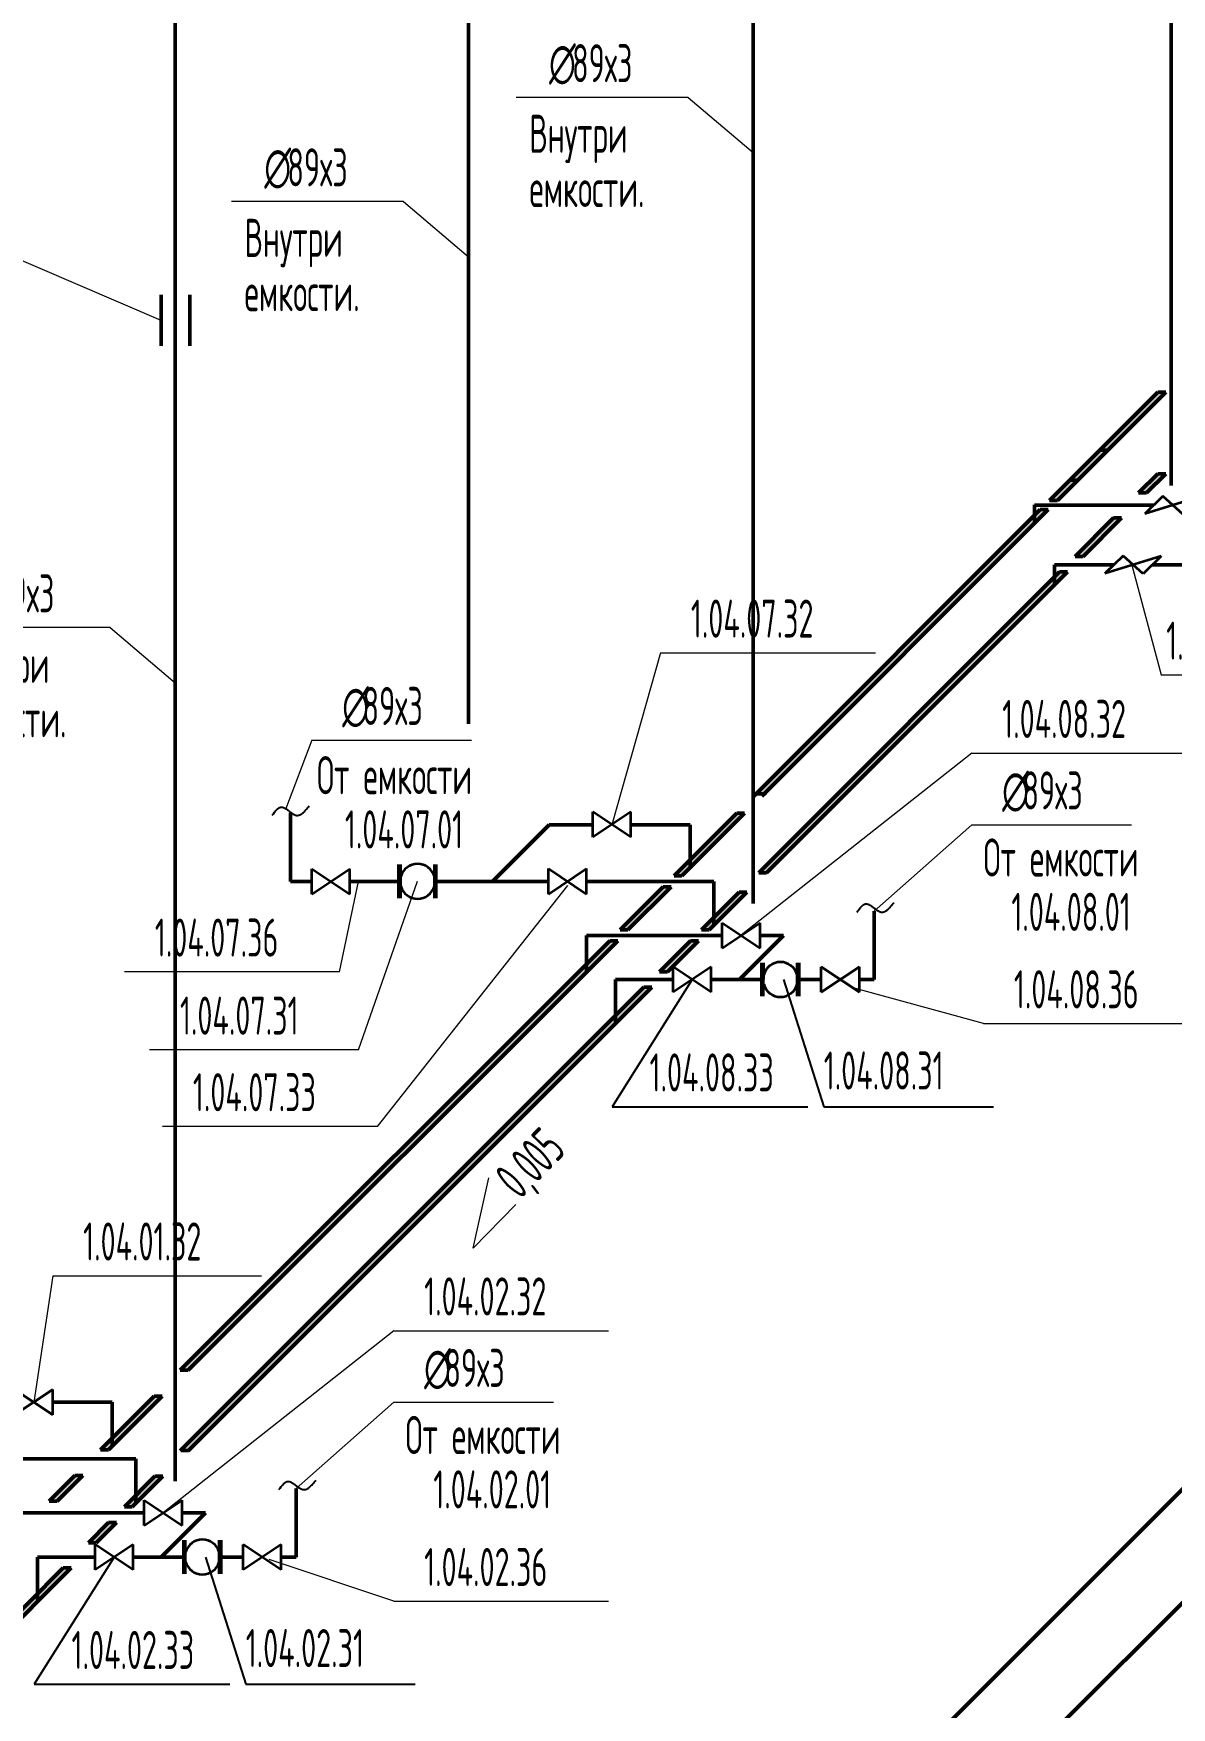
# Model space of a CAD drawing. Header units: millimetres. Extents: x -2281 to 17340, y -2563 to 4166.
# Drawn here: x 5591.7 to 5666.5, y 199.2 to 309.2 of the extents above; entities that cross this region are included whole.
import ezdxf

# ---------------------------------------------------------------- set-up
doc = ezdxf.new("R2010")
doc.units = ezdxf.units.MM
for name, pattern in [('K5LT32775', [0]), ('K5LT32777', [0]), ('K5LT32781', [0]), ('K5LT32782', [0]), ('K5LT32783', [0]), ('K5LT32788', [0]), ('K5LT32789', [0]), ('K5LT32799', [0]), ('K5LT32826', [0]), ('K5LT32832', [0]), ('K5LT_THIN', [0])]:
    doc.linetypes.add(name, pattern=pattern)
doc.layers.add('Системный слой', color=7, linetype='Continuous')
doc.styles.add('KTEXTSTYLE', font='GOST_AU.SHX', dxfattribs={"width": 0.96, "height": 5})

# ---------------------------------------------------------------- blocks, each defined once
blk = doc.blocks.new('U569')
at = {"layer": 'Системный слой', "color": 7, "linetype": 'K5LT_THIN', "lineweight": 13}
for q in [(5607.19, 208.94), (5629.48, 206.2)]:
    blk.add_line((5615.36, 206.2), q, dxfattribs=at)
at = {"layer": 'Системный слой', "color": 7, "insert": (5617.36, 209.7), "char_height": 2.5, "attachment_point": 1, "style": 'KTEXTSTYLE'}
blk.add_mtext('\\H3.5;\\W0.965;\\Q15;\\Q0;\\W0.715;\\H2.50;1.04.02.36', dxfattribs=at)
blk = doc.blocks.new('U1152')
at = {"layer": 'Системный слой', "color": 151, "linetype": 'K5LT32789', "lineweight": 35, "true_color": 0x7fbfff}
for p, q in [((5590.46, 218.45), (5590.46, 220.12)), ((5592.96, 220.12), (5590.46, 218.45)), ((5592.96, 218.45), (5590.46, 220.12)), ((5592.96, 218.45), (5592.96, 220.12))]:
    blk.add_line(p, q, dxfattribs=at)
blk = doc.blocks.new('U1151')
at = {"layer": 'Системный слой', "color": 151, "linetype": 'K5LT32788', "lineweight": 50, "true_color": 0x7fbfff}
for p, q in [((5583.88, 215.55), (5587.61, 219.28)), ((5587.61, 219.28), (5590.46, 219.28)), ((5592.96, 219.28), (5596.86, 219.28)), ((5596.86, 219.28), (5596.86, 216.38))]:
    blk.add_line(p, q, dxfattribs=at)
at = {"layer": 'Системный слой'}
blk.add_blockref('U1152', (0, 0), dxfattribs=at)
blk = doc.blocks.new('U1153')
at = {"layer": 'Системный слой', "color": 151, "linetype": 'K5LT32789', "lineweight": 35, "true_color": 0x7fbfff}
for p, q in [((5598.96, 211.17), (5598.96, 212.84)), ((5598.96, 212.84), (5601.46, 211.17)), ((5598.96, 211.17), (5601.46, 212.84)), ((5601.46, 211.17), (5601.46, 212.84))]:
    blk.add_line(p, q, dxfattribs=at)
blk = doc.blocks.new('U1159')
at = {"layer": 'Системный слой', "color": 151, "linetype": 'K5LT32789', "lineweight": 35, "true_color": 0x7fbfff}
for p, q in [((5628.43, 256.4), (5628.43, 258.07)), ((5630.93, 258.07), (5628.43, 256.4)), ((5630.93, 256.4), (5628.43, 258.07)), ((5630.93, 256.4), (5630.93, 258.07))]:
    blk.add_line(p, q, dxfattribs=at)
blk = doc.blocks.new('U1158')
at = {"layer": 'Системный слой', "color": 151, "linetype": 'K5LT32788', "lineweight": 50, "true_color": 0x7fbfff}
for p, q in [((5621.85, 253.5), (5625.58, 257.23)), ((5625.58, 257.23), (5628.43, 257.23)), ((5630.93, 257.23), (5634.83, 257.23)), ((5634.83, 257.23), (5634.83, 254.33))]:
    blk.add_line(p, q, dxfattribs=at)
at = {"layer": 'Системный слой'}
blk.add_blockref('U1159', (0, 0), dxfattribs=at)
blk = doc.blocks.new('U1160')
at = {"layer": 'Системный слой', "color": 151, "linetype": 'K5LT32789', "lineweight": 35, "true_color": 0x7fbfff}
for p, q in [((5636.93, 249.12), (5636.93, 250.79)), ((5636.93, 250.79), (5639.43, 249.12)), ((5636.93, 249.12), (5639.43, 250.79)), ((5639.43, 249.12), (5639.43, 250.79))]:
    blk.add_line(p, q, dxfattribs=at)
blk = doc.blocks.new('T52')
at = {"layer": 'Системный слой', "color": 7, "char_height": 2.5, "attachment_point": 1, "style": 'KTEXTSTYLE'}
for s, insert in [('\\H3.5;\\W0.965;\\Q15;\\Q0;\\W0.715;\\H2.50;Внутри ', (5605.56, 297.04)), ('\\H3.5;\\W0.965;\\Q15;\\Q0;\\W0.715;\\H2.50;емкости.', (5605.56, 293.47))]:
    blk.add_mtext(s, dxfattribs=dict(at, insert=insert))
blk = doc.blocks.new('T53')
at = {"layer": 'Системный слой', "color": 7, "char_height": 2.5, "attachment_point": 1, "style": 'KTEXTSTYLE'}
for s, insert in [('\\H3.5;\\W0.965;\\Q15;\\Q0;\\W0.715;\\H2.50;Внутри ', (5624.27, 303.88)), ('\\H3.5;\\W0.965;\\Q15;\\Q0;\\W0.715;\\H2.50;емкости.', (5624.27, 300.31))]:
    blk.add_mtext(s, dxfattribs=dict(at, insert=insert))
blk = doc.blocks.new('T55')
at = {"layer": 'Системный слой', "color": 7, "char_height": 2.5, "attachment_point": 1, "style": 'KTEXTSTYLE'}
for s, insert in [('\\H3.5;\\W0.965;\\Q15;\\Q0;\\W0.715;\\H2.50;Внутри ', (5586.3, 269.04)), ('\\H3.5;\\W0.965;\\Q15;\\Q0;\\W0.715;\\H2.50;емкости.', (5586.3, 265.47))]:
    blk.add_mtext(s, dxfattribs=dict(at, insert=insert))
blk = doc.blocks.new('U1428')
at = {"layer": 'Системный слой', "color": 7, "linetype": 'K5LT_THIN', "lineweight": 13}
for q in [(5608.95, 213.6), (5625.85, 219.28)]:
    blk.add_line((5615.36, 219.28), q, dxfattribs=at)
at = {"layer": 'Системный слой', "color": 7, "char_height": 2.5, "attachment_point": 1, "style": 'KTEXTSTYLE'}
for s, insert in [('\\H3.5;\\W0.965;\\Q15;\\Q0;\\W0.715;\\H2.50;∅', (5617.36, 222.78)), ('\\H3.5;\\W0.965;\\Q15;\\Q0;\\W0.715;\\H2.50;89х3', (5618.69, 222.78))]:
    blk.add_mtext(s, dxfattribs=dict(at, insert=insert))
blk = doc.blocks.new('T58')
at = {"layer": 'Системный слой', "color": 7, "char_height": 2.5, "attachment_point": 1, "style": 'KTEXTSTYLE'}
for s, insert in [('\\H3.5;\\W0.965;\\Q15;\\Q0;\\W0.715;\\H2.50;От емкости', (5616.13, 218.37)), ('\\H3.5;\\W0.965;\\Q15;\\Q0;\\W0.715;\\H2.50;  1.04.02.01', (5616.13, 214.8))]:
    blk.add_mtext(s, dxfattribs=dict(at, insert=insert))
blk = doc.blocks.new('U1429')
at = {"layer": 'Системный слой', "color": 7, "linetype": 'K5LT_THIN', "lineweight": 13}
for q in [(5600.21, 212), (5629.48, 223.98)]:
    blk.add_line((5615.36, 223.98), q, dxfattribs=at)
at = {"layer": 'Системный слой', "color": 7, "insert": (5617.36, 227.48), "char_height": 2.5, "attachment_point": 1, "style": 'KTEXTSTYLE'}
blk.add_mtext('\\H3.5;\\W0.965;\\Q15;\\Q0;\\W0.715;\\H2.50;{\\c255;1.04.02.32}', dxfattribs=at)
blk = doc.blocks.new('U1431')
at = {"layer": 'Системный слой', "color": 7, "linetype": 'K5LT_THIN', "lineweight": 13}
for q in [(5591.71, 219.28), (5606.68, 227.59)]:
    blk.add_line((5592.96, 227.59), q, dxfattribs=at)
at = {"layer": 'Системный слой', "color": 7, "insert": (5594.96, 231.09), "char_height": 2.5, "attachment_point": 1, "style": 'KTEXTSTYLE'}
blk.add_mtext('\\H3.5;\\W0.965;\\Q15;\\Q0;\\W0.715;\\H2.50;{\\c255;1.04.01.32}', dxfattribs=at)
blk = doc.blocks.new('T59')
at = {"layer": 'Системный слой', "color": 7, "char_height": 2.5, "attachment_point": 1, "style": 'KTEXTSTYLE'}
for s, insert in [('\\H3.5;\\W0.965;\\Q15;\\Q0;\\W0.715;\\H2.50;От емкости', (5610.32, 261.73)), ('\\H3.5;\\W0.965;\\Q15;\\Q0;\\W0.715;\\H2.50;  1.04.07.01', (5610.32, 258.17))]:
    blk.add_mtext(s, dxfattribs=dict(at, insert=insert))
blk = doc.blocks.new('U1434')
at = {"layer": 'Системный слой', "color": 7, "linetype": 'K5LT_THIN', "lineweight": 13}
for q in [(5646.92, 251.55), (5663.82, 257.23)]:
    blk.add_line((5653.33, 257.23), q, dxfattribs=at)
at = {"layer": 'Системный слой', "color": 7, "char_height": 2.5, "attachment_point": 1, "style": 'KTEXTSTYLE'}
for s, insert in [('\\H3.5;\\W0.965;\\Q15;\\Q0;\\W0.715;\\H2.50;∅', (5655.33, 260.73)), ('\\H3.5;\\W0.965;\\Q15;\\Q0;\\W0.715;\\H2.50;89х3', (5656.66, 260.73))]:
    blk.add_mtext(s, dxfattribs=dict(at, insert=insert))
blk = doc.blocks.new('T60')
at = {"layer": 'Системный слой', "color": 7, "char_height": 2.5, "attachment_point": 1, "style": 'KTEXTSTYLE'}
for s, insert in [('\\H3.5;\\W0.965;\\Q15;\\Q0;\\W0.715;\\H2.50;От емкости', (5654.1, 256.32)), ('\\H3.5;\\W0.965;\\Q15;\\Q0;\\W0.715;\\H2.50;  1.04.08.01', (5654.1, 252.75))]:
    blk.add_mtext(s, dxfattribs=dict(at, insert=insert))
blk = doc.blocks.new('U1435')
at = {"layer": 'Системный слой', "color": 7, "linetype": 'K5LT_THIN', "lineweight": 13}
for q in [(5638.18, 249.96), (5667.59, 261.93)]:
    blk.add_line((5653.33, 261.93), q, dxfattribs=at)
at = {"layer": 'Системный слой', "color": 7, "insert": (5655.33, 265.43), "char_height": 2.5, "attachment_point": 1, "style": 'KTEXTSTYLE'}
blk.add_mtext('\\H3.5;\\W0.965;\\Q15;\\Q0;\\W0.715;\\H2.50;{\\c255;1.04.08.32}', dxfattribs=at)
blk = doc.blocks.new('U1436')
at = {"layer": 'Системный слой', "color": 7, "linetype": 'K5LT_THIN', "lineweight": 13}
for q in [(5613.04, 253.5), (5597.67, 247.56)]:
    blk.add_line((5611.79, 247.56), q, dxfattribs=at)
at = {"layer": 'Системный слой', "color": 7, "insert": (5599.67, 251.06), "char_height": 2.5, "attachment_point": 1, "style": 'KTEXTSTYLE'}
blk.add_mtext('\\H3.5;\\W0.965;\\Q15;\\Q0;\\W0.715;\\H2.50;{\\c255;1.04.07.36}', dxfattribs=at)
blk = doc.blocks.new('U1437')
at = {"layer": 'Системный слой', "color": 7, "linetype": 'K5LT_THIN', "lineweight": 13}
for q in [(5629.68, 257.23), (5647, 268.52)]:
    blk.add_line((5632.88, 268.52), q, dxfattribs=at)
at = {"layer": 'Системный слой', "color": 7, "insert": (5634.88, 272.02), "char_height": 2.5, "attachment_point": 1, "style": 'KTEXTSTYLE'}
blk.add_mtext('\\H3.5;\\W0.965;\\Q15;\\Q0;\\W0.715;\\H2.50;{\\c255;1.04.07.32}', dxfattribs=at)
blk = doc.blocks.new('U1438')
at = {"layer": 'Системный слой', "color": 7, "linetype": 'K5LT_THIN', "lineweight": 13}
for q in [(5616.93, 253.51), (5599.32, 242.43)]:
    blk.add_line((5613.04, 242.43), q, dxfattribs=at)
at = {"layer": 'Системный слой', "color": 7, "insert": (5601.32, 245.93), "char_height": 2.5, "attachment_point": 1, "style": 'KTEXTSTYLE'}
blk.add_mtext('\\H3.5;\\W0.965;\\Q15;\\Q0;\\W0.715;\\H2.50;{\\c255;1.04.07.31}', dxfattribs=at)
blk = doc.blocks.new('U1439')
at = {"layer": 'Системный слой', "color": 7, "linetype": 'K5LT_THIN', "lineweight": 13}
for q in [(5626.79, 253.24), (5600.17, 237.4)]:
    blk.add_line((5614.29, 237.4), q, dxfattribs=at)
at = {"layer": 'Системный слой', "color": 7, "insert": (5602.17, 240.9), "char_height": 2.5, "attachment_point": 1, "style": 'KTEXTSTYLE'}
blk.add_mtext('\\H3.5;\\W0.965;\\Q15;\\Q0;\\W0.715;\\H2.50;{\\c255;1.04.07.33}', dxfattribs=at)
blk = doc.blocks.new('U1440')
at = {"layer": 'Системный слой', "color": 7, "linetype": 'K5LT_THIN', "lineweight": 13}
for q in [(5608.25, 258.23), (5620.47, 262.78)]:
    blk.add_line((5609.98, 262.78), q, dxfattribs=at)
at = {"layer": 'Системный слой', "color": 7, "char_height": 2.5, "attachment_point": 1, "style": 'KTEXTSTYLE'}
for s, insert in [('\\H3.5;\\W0.965;\\Q15;\\Q0;\\W0.715;\\H2.50;∅', (5611.98, 266.28)), ('\\H3.5;\\W0.965;\\Q15;\\Q0;\\W0.715;\\H2.50;89х3', (5613.31, 266.28))]:
    blk.add_mtext(s, dxfattribs=dict(at, insert=insert))
blk = doc.blocks.new('U1443')
at = {"layer": 'Системный слой', "color": 7, "linetype": 'K5LT_THIN', "lineweight": 13}
for q in [(5645.46, 246.54), (5668.35, 244.16)]:
    blk.add_line((5654.1, 244.16), q, dxfattribs=at)
at = {"layer": 'Системный слой', "color": 7, "insert": (5656.1, 247.66), "char_height": 2.5, "attachment_point": 1, "style": 'KTEXTSTYLE'}
blk.add_mtext('\\H3.5;\\W0.965;\\Q15;\\Q0;\\W0.715;\\H2.50;{\\c255;1.04.08.36}', dxfattribs=at)
blk = doc.blocks.new('T71')
at = {"layer": 'Системный слой', "color": 7, "linetype": 'K5LT_THIN', "lineweight": 13}
for q in [(5621.6, 234.02), (5623.39, 232.27)]:
    blk.add_line((5620.59, 229.41), q, dxfattribs=at)
at = {"layer": 'Системный слой', "color": 7, "insert": (5621.85, 234.27), "char_height": 2.5, "attachment_point": 1, "rotation": 45.6595, "style": 'KTEXTSTYLE'}
blk.add_mtext('\\H3.5;\\W0.965;\\Q15;\\Q0;\\W0.715;\\H2.50;0,005', dxfattribs=at)

msp = doc.modelspace()

# ---------------------------------------------------------------- hatches: boundary and pattern name
at = {"layer": 'Системный слой', "true_color": 0x99ccff}
for points in [[(5658.95667, 278.53159), (5666.07219, 285.64996), (5665.55064, 285.64996), (5658.43511, 278.53159)], [(5630.74813, 250.31176), (5633.58353, 253.1483), (5633.06198, 253.1483), (5630.22658, 250.31176)], [(5601.85835, 221.3804), (5630.07511, 249.59839), (5629.55355, 249.59839), (5601.3368, 221.3804)], [(5594.41895, 214.46225), (5592.73302, 212.77625), (5593.25458, 212.77625), (5594.9405, 214.46225)]]:
    msp.add_hatch(color=151, dxfattribs=at).paths.add_polyline_path(points)
at = {"layer": 'Системный слой', "true_color": 0x0000ff}
for points in [[(5664.80701, 279.02848), (5666.07219, 280.29366), (5665.55064, 280.29366), (5664.28546, 279.02848)], [(5660.63926, 274.86073), (5663.16963, 277.3911), (5662.64807, 277.3911), (5660.11771, 274.86073)], [(5638.04361, 252.78664), (5635.56874, 250.31176), (5636.0903, 250.31176), (5638.56517, 252.78664)], [(5633.3405, 247.56197), (5635.37692, 249.59839), (5634.85537, 249.59839), (5632.81895, 247.56197)], [(5601.88769, 216.10916), (5632.32224, 246.54371), (5631.80068, 246.54371), (5601.36614, 216.10916)], [(5598.18867, 212.41014), (5600.19214, 214.41361), (5599.67059, 214.41361), (5597.66712, 212.41014)], [(5596.62331, 211.36633), (5595.30338, 210.0464), (5595.82493, 210.0464), (5597.14486, 211.36633)], [(5591.95264, 206.69559), (5557.11481, 171.85627), (5557.63637, 171.85627), (5594.17455, 208.39601), (5593.65299, 208.39601)]]:
    msp.add_hatch(color=5, dxfattribs=at).paths.add_polyline_path(points)
at = {"layer": 'Системный слой', "true_color": 0x99ccff}
h = msp.add_hatch(color=151, dxfattribs=at)
h.paths.add_polyline_path([(5657.46365, 277.03797), (5658.35691, 277.93159), (5657.83535, 277.93159), (5657.46365, 277.55974)])
h.paths.add_polyline_path([(5639.68496, 259.25217), (5657.46365, 277.03797), (5657.46365, 277.55974), (5639.16341, 259.25217)])
at = {"layer": 'Системный слой', "true_color": 0x0000ff}
h = msp.add_hatch(color=5, dxfattribs=at)
h.paths.add_polyline_path([(5658.76379, 273.50648), (5639.33578, 254.0594), (5639.85734, 254.0594), (5658.76379, 272.98441)])
h.paths.add_polyline_path([(5658.76379, 272.98441), (5659.62082, 273.84228), (5659.09926, 273.84228), (5658.76379, 273.50648)])
at = {"layer": 'Системный слой', "true_color": 0x99ccff}
h = msp.add_hatch(color=151, dxfattribs=at)
h.paths.add_polyline_path([(5634.831, 254.39626), (5638.4123, 257.979), (5637.89075, 257.979), (5634.831, 254.91802)])
h.paths.add_polyline_path([(5634.29662, 253.86167), (5634.831, 254.39626), (5634.831, 254.91802), (5633.77507, 253.86167)])
h = msp.add_hatch(color=151, dxfattribs=at)
h.paths.add_polyline_path([(5596.62056, 216.14238), (5596.86135, 216.38318), (5596.86135, 216.90476), (5596.09901, 216.14238)])
h.paths.add_polyline_path([(5599.62771, 219.67124), (5596.86135, 216.90476), (5596.86135, 216.38318), (5600.14927, 219.67124)])

# ---------------------------------------------------------------- linework, layer by layer
at = {"layer": 'Системный слой', "color": 191, "linetype": 'K5LT32781', "lineweight": 50, "true_color": 0xbf7fff}
msp.add_line((5570.64459, 109.58729), (5892.19972, 431.14241), dxfattribs=at)
at = {"layer": 'Системный слой', "color": 211, "linetype": 'K5LT32783', "lineweight": 50, "true_color": 0xff7fff}
for p, q in [((5880.2268, 426.62514), (5566.47405, 112.87239)), ((5639.77738, 259.31277), (5639.6919, 259.2273))]:
    msp.add_line(p, q, dxfattribs=at)
at = {"layer": 'Системный слой', "color": 150, "linetype": 'K5LT32826', "lineweight": 50, "true_color": 0x007fff}
for p, q in [((5666.42888, 279.51019), (5666.42888, 384.41985)), ((5638.97345, 252.05057), (5638.97345, 356.96024)), ((5620.27036, 263.86636), (5620.27036, 344.75682)), ((5601.00381, 214.10033), (5601.00381, 319.01)), ((5600.08101, 292.03664), (5600.08101, 288.7033)), ((5601.96933, 292.03664), (5601.96933, 288.7033))]:
    msp.add_line(p, q, dxfattribs=at)
at = {"layer": 'Системный слой', "color": 7, "linetype": 'K5LT_THIN', "lineweight": 13}
for p, q in [((5634.69718, 305.01816), (5623.39718, 305.01816)), ((5634.69718, 305.01816), (5638.97345, 301.39424)), ((5615.99408, 298.17577), (5604.69408, 298.17577)), ((5615.99408, 298.17577), (5620.27036, 294.55185)), ((5663.82411, 274.36471), (5665.76875, 267.0666)), ((5596.72753, 270.17909), (5585.42753, 270.17909)), ((5596.72753, 270.17909), (5601.00381, 266.55517)), ((5665.76875, 267.0666), (5676.09524, 267.0666))]:
    msp.add_line(p, q, dxfattribs=at)
at = {"layer": 'Системный слой', "color": 7, "linetype": 'K5LT32782', "lineweight": 0}
msp.add_line((5600.08101, 290.36997), (5568.60097, 303.87862), dxfattribs=at)
at = {"layer": 'Системный слой', "color": 151, "linetype": 'K5LT32788', "lineweight": 50, "true_color": 0x7fbfff}
for p, q in [((5658.43511, 278.53159), (5665.55064, 285.64996)), ((5658.95667, 278.53159), (5666.07219, 285.64996)), ((5665.55064, 285.64996), (5666.07219, 285.64996)), ((5661.73854, 281.84485), (5662.2601, 281.84485)), ((5659.75998, 279.86629), (5660.28154, 279.86629)), ((5658.43511, 278.53159), (5658.95667, 278.53159)), ((5639.01305, 259.10175), (5657.83535, 277.93159)), ((5639.53461, 259.10175), (5658.35691, 277.93159)), ((5657.46365, 278.24136), (5657.46365, 277.01776)), ((5665.28371, 278.23159), (5657.46365, 278.23159)), ((5657.83535, 277.93159), (5658.35691, 277.93159)), ((5639.16341, 259.25217), (5639.68496, 259.25217)), ((5633.77507, 253.86167), (5637.89075, 257.979)), ((5634.29662, 253.86167), (5638.4123, 257.979)), ((5637.89075, 257.979), (5638.4123, 257.979)), ((5630.22658, 250.31176), (5633.06198, 253.1483)), ((5630.74813, 250.31176), (5633.58353, 253.1483)), ((5633.06198, 253.1483), (5633.58353, 253.1483)), ((5633.77507, 253.86167), (5634.29662, 253.86167)), ((5628.02657, 249.95508), (5628.02657, 247.56197)), ((5636.93319, 249.95508), (5628.02657, 249.95508)), ((5630.22658, 250.31176), (5630.74813, 250.31176)), ((5638.06493, 247.05284), (5640.96716, 249.95508)), ((5640.96716, 249.95508), (5639.43319, 249.95508)), ((5629.55355, 249.59839), (5601.3368, 221.3804)), ((5630.07511, 249.59839), (5601.85835, 221.3804)), ((5629.55355, 249.59839), (5630.07511, 249.59839)), ((5601.3368, 221.3804), (5601.85835, 221.3804)), ((5599.62771, 219.67124), (5596.09901, 216.14238)), ((5600.14927, 219.67124), (5596.62056, 216.14238)), ((5599.62771, 219.67124), (5600.14927, 219.67124)), ((5596.09901, 216.14238), (5596.62056, 216.14238)), ((5594.41895, 214.46225), (5592.73302, 212.77625)), ((5594.9405, 214.46225), (5593.25458, 212.77625)), ((5594.41895, 214.46225), (5594.9405, 214.46225)), ((5592.73302, 212.77625), (5593.25458, 212.77625)), ((5598.96354, 212.00484), (5590.05693, 212.00484)), ((5600.09528, 209.1026), (5602.99752, 212.00484)), ((5602.99752, 212.00484), (5601.46354, 212.00484))]:
    msp.add_line(p, q, dxfattribs=at)
at = {"layer": 'Системный слой', "color": 5, "linetype": 'K5LT32775', "lineweight": 50, "true_color": 0x0000ff}
for p, q in [((5665.55064, 280.29366), (5664.28546, 279.02848)), ((5666.07219, 280.29366), (5664.80701, 279.02848)), ((5665.55064, 280.29366), (5666.07219, 280.29366)), ((5664.28546, 279.02848), (5664.80701, 279.02848)), ((5662.64807, 277.3911), (5660.11771, 274.86073)), ((5663.16963, 277.3911), (5660.63926, 274.86073)), ((5662.64807, 277.3911), (5663.16963, 277.3911)), ((5658.76379, 274.314), (5658.76379, 272.93927)), ((5662.66994, 274.314), (5658.76379, 274.314)), ((5660.11771, 274.86073), (5660.63926, 274.86073)), ((5663.94177, 274.314), (5663.91895, 274.314)), ((5670.49839, 274.314), (5665.1904, 274.314)), ((5659.09926, 273.84228), (5639.33578, 254.0594)), ((5659.62082, 273.84228), (5639.85734, 254.0594)), ((5659.09926, 273.84228), (5659.62082, 273.84228)), ((5608.58262, 258.00498), (5608.58262, 253.50498)), ((5609.98405, 253.50498), (5608.58262, 253.50498)), ((5615.67883, 253.50498), (5612.48405, 253.50498)), ((5625.52657, 253.50498), (5618.17883, 253.50498)), ((5636.38091, 253.50499), (5628.02657, 253.50498)), ((5636.38091, 253.50499), (5636.38091, 250.60275)), ((5639.33578, 254.0594), (5639.85734, 254.0594)), ((5638.04361, 252.78664), (5635.56874, 250.31176)), ((5638.56517, 252.78664), (5636.0903, 250.31176)), ((5638.04361, 252.78664), (5638.56517, 252.78664)), ((5646.9211, 251.55284), (5646.9211, 247.05284)), ((5635.56874, 250.31176), (5636.0903, 250.31176)), ((5634.85537, 249.59839), (5632.81895, 247.56197)), ((5635.37692, 249.59839), (5633.3405, 247.56197)), ((5634.85537, 249.59839), (5635.37692, 249.59839)), ((5632.81895, 247.56197), (5633.3405, 247.56197)), ((5631.80068, 246.54371), (5601.3368, 216.07982)), ((5632.32224, 246.54371), (5601.85835, 216.07982)), ((5629.92229, 247.05284), (5633.72048, 247.05284)), ((5629.92229, 247.05284), (5629.92229, 244.1506)), ((5631.80068, 246.54371), (5632.32224, 246.54371)), ((5636.22048, 247.05284), (5639.51538, 247.05284)), ((5642.01539, 247.05284), (5643.44706, 247.05284)), ((5644.69572, 247.05284), (5644.69841, 247.05284)), ((5645.94706, 247.05284), (5646.9211, 247.05284)), ((5601.36614, 216.10916), (5601.88769, 216.10916)), ((5601.88769, 216.10916), (5601.85835, 216.07982)), ((5598.41127, 215.55475), (5590.05693, 215.55475)), ((5598.41127, 215.55475), (5598.41127, 212.65251)), ((5599.67059, 214.41361), (5597.66712, 212.41014)), ((5600.19214, 214.41361), (5598.18867, 212.41014)), ((5599.67059, 214.41361), (5600.19214, 214.41361)), ((5608.95146, 213.6026), (5608.95146, 209.1026)), ((5597.66712, 212.41014), (5598.18867, 212.41014)), ((5596.62331, 211.36633), (5595.30338, 210.0464)), ((5597.14486, 211.36633), (5595.82493, 210.0464)), ((5596.62331, 211.36633), (5597.14486, 211.36633)), ((5591.95264, 209.1026), (5595.75084, 209.1026)), ((5591.95264, 209.1026), (5591.95264, 206.20036)), ((5595.30338, 210.0464), (5595.82493, 210.0464)), ((5598.25084, 209.1026), (5601.54574, 209.1026)), ((5604.04574, 209.1026), (5605.47742, 209.1026)), ((5606.72608, 209.1026), (5606.72876, 209.1026)), ((5607.97742, 209.1026), (5608.95146, 209.1026)), ((5593.65299, 208.39601), (5557.11481, 171.85627)), ((5594.17455, 208.39601), (5557.63637, 171.85627)), ((5593.65299, 208.39601), (5594.17455, 208.39601))]:
    msp.add_line(p, q, dxfattribs=at)
at = {"layer": 'Системный слой', "color": 211, "linetype": 'K5LT32799', "lineweight": 35, "true_color": 0xff7fff}
for p, q in [((5665.88798, 278.82617), (5664.69998, 277.65722)), ((5668.3879, 278.80595), (5664.69998, 277.65722)), ((5667.1999, 277.63701), (5665.88798, 278.82617)), ((5663.26883, 274.90329), (5662.08083, 273.73434)), ((5665.76875, 274.88307), (5662.08083, 273.73434)), ((5664.58075, 273.71413), (5663.26883, 274.90329)), ((5665.76875, 274.88307), (5664.58075, 273.71413))]:
    msp.add_line(p, q, dxfattribs=at)
at = {"layer": 'Системный слой', "color": 5, "linetype": 'K5LT32832', "lineweight": 35, "true_color": 0x0000ff}
for p, q in [((5609.98405, 254.33831), (5612.48405, 252.67165)), ((5609.98405, 252.67165), (5609.98405, 254.33831)), ((5609.98405, 252.67165), (5612.48405, 254.33831)), ((5612.48405, 252.67165), (5612.48405, 254.33831)), ((5615.67949, 252.40294), (5615.67817, 254.60882)), ((5615.82654, 252.40303), (5615.82523, 254.60891)), ((5618.03243, 252.40435), (5618.03111, 254.61023)), ((5618.17949, 252.40443), (5618.17817, 254.61032)), ((5625.52657, 254.33921), (5628.02657, 252.67255)), ((5625.52657, 252.67255), (5625.52657, 254.33921)), ((5625.52657, 252.67255), (5628.02657, 254.33921)), ((5628.02657, 252.67255), (5628.02657, 254.33921)), ((5636.22048, 247.88707), (5633.72048, 246.2204)), ((5636.22048, 246.2204), (5633.72048, 247.88707)), ((5633.72048, 246.2204), (5633.72048, 247.88707)), ((5636.22048, 246.2204), (5636.22048, 247.88707)), ((5639.51473, 245.95229), (5639.51605, 248.15817)), ((5639.66179, 245.9522), (5639.6631, 248.15808)), ((5641.86767, 245.95088), (5641.86899, 248.15676)), ((5642.01473, 245.95079), (5642.01605, 248.15667)), ((5645.94706, 247.88707), (5643.44706, 246.2204)), ((5645.94706, 246.2204), (5643.44706, 247.88707)), ((5643.44706, 246.2204), (5643.44706, 247.88707)), ((5645.94706, 246.2204), (5645.94706, 247.88707)), ((5601.54508, 208.00205), (5601.5464, 210.20793)), ((5601.69214, 208.00196), (5601.69346, 210.20784)), ((5603.89802, 208.00064), (5603.89934, 210.20652)), ((5604.04508, 208.00055), (5604.0464, 210.20644)), ((5598.25084, 209.93683), (5595.75084, 208.27016)), ((5598.25084, 208.27016), (5595.75084, 209.93683)), ((5595.75084, 208.27016), (5595.75084, 209.93683)), ((5598.25084, 208.27016), (5598.25084, 209.93683)), ((5607.97742, 209.93683), (5605.47742, 208.27016)), ((5607.97742, 208.27016), (5605.47742, 209.93683)), ((5605.47742, 208.27016), (5605.47742, 209.93683)), ((5607.97742, 208.27016), (5607.97742, 209.93683))]:
    msp.add_line(p, q, dxfattribs=at)
at = {"layer": 'Системный слой', "color": 7, "linetype": 'K5LT32777', "lineweight": 25}
for p, q in [((5634.97048, 247.05373), (5629.71226, 238.69812)), ((5640.96716, 247.05382), (5643.61647, 238.69812)), ((5629.71226, 238.69812), (5642.55948, 238.69812)), ((5643.61647, 238.69812), (5654.7498, 238.69812)), ((5597.00084, 209.1035), (5591.74262, 200.74788)), ((5602.99752, 209.10358), (5605.64683, 200.74788)), ((5591.74262, 200.74788), (5604.58984, 200.74788)), ((5605.64683, 200.74788), (5616.78016, 200.74788))]:
    msp.add_line(p, q, dxfattribs=at)
at = {"layer": 'Системный слой', "color": 5, "linetype": 'K5LT32832', "lineweight": 35, "true_color": 0x0000ff}
for centre, start, end in [((5616.92883, 253.50663), 15.8769457, 164.1915552), ((5616.92883, 253.50663), 195.8769457, 344.1915552), ((5640.76539, 247.05448), 15.8084448, 164.1230543), ((5640.76539, 247.05448), 195.8084448, 344.1230543), ((5602.79574, 209.10424), 15.8084448, 164.1230543), ((5602.79574, 209.10424), 195.8084448, 344.1230543)]:
    msp.add_arc(centre, 1.14649, start, end, dxfattribs=at)
at = {"layer": 'Системный слой', "color": 7, "linetype": 'K5LT32777', "lineweight": 25}
for points in [[(5607.38125, 257.84539), (5607.47954, 257.97476), (5607.58905, 258.14129), (5607.75191, 258.28566), (5607.80971, 258.32614), (5607.85757, 258.35194), (5607.90003, 258.36855), (5607.93907, 258.37837), (5607.97607, 258.38277), (5608.01295, 258.38232), (5608.05211, 258.37705), (5608.09635, 258.36588), (5608.14798, 258.34675), (5608.21076, 258.31616), (5608.29114, 258.26788), (5608.40302, 258.18895), (5608.53822, 258.08349), (5608.68426, 257.97457), (5608.80668, 257.90016), (5608.89695, 257.86276), (5608.95598, 257.84692), (5609.00581, 257.8406), (5609.05271, 257.84075), (5609.09983, 257.84673), (5609.1491, 257.85913), (5609.20157, 257.87898), (5609.25866, 257.90797), (5609.32244, 257.94889), (5609.39637, 258.00659), (5609.48699, 258.09045), (5609.62985, 258.24403), (5609.73646, 258.37749), (5609.80937, 258.46817)], [(5645.79188, 251.48847), (5645.89017, 251.61784), (5645.99969, 251.78437), (5646.16254, 251.92874), (5646.22034, 251.96922), (5646.2682, 251.99502), (5646.31067, 252.01163), (5646.3497, 252.02145), (5646.3867, 252.02585), (5646.42359, 252.0254), (5646.46274, 252.02013), (5646.50698, 252.00896), (5646.55861, 251.98982), (5646.62139, 251.95924), (5646.70177, 251.91096), (5646.81365, 251.83203), (5646.94885, 251.72657), (5647.09489, 251.61765), (5647.21731, 251.54324), (5647.30758, 251.50584), (5647.36661, 251.49), (5647.41645, 251.48368), (5647.46334, 251.48383), (5647.51047, 251.48981), (5647.55973, 251.50221), (5647.6122, 251.52206), (5647.66929, 251.55105), (5647.73307, 251.59196), (5647.807, 251.64967), (5647.89762, 251.73353), (5648.04049, 251.88711), (5648.14709, 252.02057), (5648.22, 252.11125)], [(5607.82224, 213.53824), (5607.92053, 213.6676), (5608.03004, 213.83413), (5608.19289, 213.9785), (5608.2507, 214.01898), (5608.29856, 214.04478), (5608.34102, 214.06139), (5608.38006, 214.07121), (5608.41706, 214.07561), (5608.45394, 214.07516), (5608.4931, 214.0699), (5608.53734, 214.05872), (5608.58896, 214.03959), (5608.65175, 214.00901), (5608.73212, 213.96072), (5608.84401, 213.88179), (5608.97921, 213.77634), (5609.12525, 213.66741), (5609.24767, 213.593), (5609.33793, 213.5556), (5609.39696, 213.53976), (5609.4468, 213.53344), (5609.49369, 213.53359), (5609.54082, 213.53957), (5609.59009, 213.55197), (5609.64256, 213.57182), (5609.69965, 213.60081), (5609.76343, 213.64173), (5609.83736, 213.69943), (5609.92798, 213.78329), (5610.07084, 213.93687), (5610.17744, 214.07034), (5610.25035, 214.16101)]]:
    msp.add_open_spline(points, degree=3, knots=[0, 0, 0, 0, 5.153283161, 6.125718273, 6.813778764, 7.362557566, 7.82767119, 8.240537968, 8.622095168, 8.993333121, 9.394896267, 9.858888535, 10.421892799, 11.119247208, 12.046709418, 13.360502861, 15.412215119, 17.425725828, 19.07521084, 19.888699557, 20.483094271, 20.987036401, 21.460477721, 21.950422327, 22.473862545, 23.050594356, 23.706749774, 24.479033336, 25.424401504, 26.645332675, 28.348613178, 32, 32, 32, 32], dxfattribs=at)

# ---------------------------------------------------------------- block references
at = {"layer": 'Системный слой'}
for name in ['T53', 'T52', 'U1437', 'T55', 'U1440', 'U1435', 'T59', 'U1434', 'U1158', 'T60', 'U1436', 'U1438', 'U1439', 'U1160', 'U1443', 'T71', 'U1431', 'U1429', 'U1428', 'U1151', 'T58', 'U1153', 'U569']:
    msp.add_blockref(name, (0, 0), dxfattribs=at)

# ---------------------------------------------------------------- texts
at = {"layer": 'Системный слой', "color": 7, "char_height": 2.5, "attachment_point": 1, "style": 'KTEXTSTYLE'}
for s, insert in [('\\H3.5;\\W0.965;\\Q15;\\Q0;\\W0.715;\\H2.50;∅', (5625.56841, 308.51816)), ('\\H3.5;\\W0.965;\\Q15;\\Q0;\\W0.715;\\H2.50;89х3', (5627.07934, 308.51816)), ('\\H3.5;\\W0.965;\\Q15;\\Q0;\\W0.715;\\H2.50;∅', (5606.86532, 301.67577)), ('\\H3.5;\\W0.965;\\Q15;\\Q0;\\W0.715;\\H2.50;89х3', (5608.37624, 301.67577)), ('\\H3.5;\\W0.965;\\Q15;\\Q0;\\W0.715;\\H2.50;89х3', (5589.10969, 273.67909)), ('\\H3.5;\\W0.965;\\Q15;\\Q0;\\W0.715;\\H2.50;1.02.03.33', (5666.10722, 270.57001)), ('\\H3.5;\\W0.965;\\Q15;\\Q0;\\W0.715;\\H2.50;{\\c255;1.04.08.33}', (5632.16712, 242.19812)), ('\\H3.5;\\W0.965;\\Q15;\\Q0;\\W0.715;\\H2.50;{\\c255;1.04.08.31}', (5643.61055, 242.32407)), ('\\H3.5;\\W0.965;\\Q15;\\Q0;\\W0.715;\\H2.50;1.04.02.33', (5594.19748, 204.24788)), ('\\H3.5;\\W0.965;\\Q15;\\Q0;\\W0.715;\\H2.50;1.04.02.31', (5605.64091, 204.37383))]:
    msp.add_mtext(s, dxfattribs=dict(at, insert=insert))

doc.saveas('drawing.dxf')
